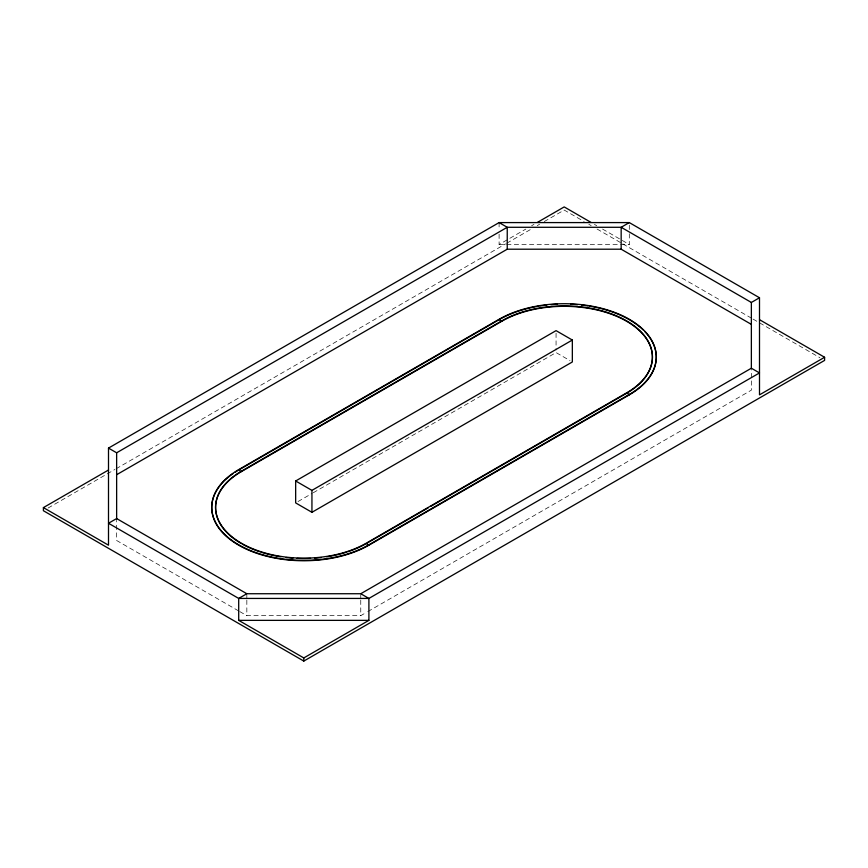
<?xml version="1.0" encoding="UTF-8"?>
<svg xmlns="http://www.w3.org/2000/svg" width="868" height="868" viewBox="0 0 868 868"><rect width="100%" height="100%" fill="white"/><g stroke="black" fill="none" stroke-linecap="round" stroke-linejoin="round"><path stroke-width="0.65" stroke-dasharray="4.34 3.25" d="M499.1 234.186L499.1 244.505L525.834 229.076M531.65 225.713L533.972 224.378M48.087 508.03L114.956 469.425M116.128 468.753L505.556 243.919M506.728 243.235L531.357 229.022M537.227 225.626L539.571 224.28M544.258 221.568L564.2 210.056L584.142 221.568M298.006 501.552L312.089 493.425M313.261 492.753L556.062 352.571L570.016 360.621M239.796 611.604L246.838 615.662L360.762 615.662L366.632 612.276M367.804 611.604L751.362 390.155L751.362 369.518M499.1 244.505L629.3 244.505L629.3 231.615M594.428 224.378L596.75 225.713M602.566 229.076L629.3 244.505M588.83 224.28L591.173 225.626M597.043 229.022L621.672 243.235M622.844 243.919L751.872 318.404M753.044 319.088L819.913 357.692M238.624 610.92L116.638 540.493L116.638 520.355M629.3 225.159L629.3 230.324M556.062 333.225L556.062 349.988M499.1 222.588L499.1 229.033M360.762 595.025L360.762 598.898M360.762 600.189L360.762 615.662M246.838 595.025L246.838 598.898M246.838 600.189L246.838 615.662"/><path stroke-width="1.3" d="M43.4 507.606L108.5 545.191L108.5 448.094L499.1 222.588L629.3 222.588L759.5 297.757L759.5 394.853L824.6 357.269L824.6 360.394L303.8 661.08L43.4 510.731L43.4 507.606L108.5 470.022M108.5 448.094L116.638 452.792L507.238 227.286L621.163 227.286L751.362 302.455L759.5 297.757M537.466 222.36L564.2 206.92L590.934 222.36M116.638 474.72L507.238 249.203L621.163 249.203L751.362 324.372M629.3 222.588L621.163 227.286L621.163 249.203M235.174 472.17A92.062 53.154 0 0 1 238.7 470.022L499.1 319.674A92.062 53.154 0 0 1 539.017 306.133M218.573 520.789A88.232 50.941 0 0 1 241.412 471.584L501.812 321.247A88.232 50.941 0 0 1 626.587 321.247A88.232 50.941 0 0 1 626.587 393.28L430.702 506.38M295.662 480.981L556.062 330.643L572.337 340.039L572.337 361.967L311.938 512.304L295.662 502.908L295.662 480.981L311.938 490.377L572.337 340.039M246.838 593.734L238.7 598.432L108.5 523.263L116.638 518.565L246.838 593.734L360.762 593.734L751.362 368.227L759.5 372.925L368.9 598.432L238.7 598.432L238.7 620.36L303.8 657.944L368.9 620.36L368.9 598.432L360.762 593.734M367.359 542.945L428.358 507.737M224.074 481.024A92.062 53.154 0 0 0 247.749 549.769A92.062 53.154 0 0 0 368.9 545.191L629.3 394.853A92.062 53.154 0 0 0 644.902 331.684M238.7 620.36L368.9 620.36M759.5 319.674L824.6 357.269M499.1 222.588L507.238 227.286L507.238 249.203M751.362 302.455L751.362 368.672M629.3 394.853L629.3 394.463A92.062 53.154 0 0 0 629.3 319.283A92.062 53.154 0 0 0 499.1 319.283L238.7 469.631A92.062 53.154 0 0 0 238.7 544.8A92.062 53.154 0 0 0 368.9 544.8L629.3 394.463L626.587 392.889L366.188 543.227A88.232 50.941 0 0 1 241.412 543.227A88.232 50.941 0 0 1 241.412 471.194L501.812 320.856A88.232 50.941 0 0 1 626.587 320.856A88.232 50.941 0 0 1 626.587 392.889L626.587 393.28M501.812 321.247L499.1 319.674M368.9 545.191L366.188 543.628M311.938 490.377L311.938 512.304M303.8 657.944L303.8 661.08M241.412 471.584L238.7 470.022M116.638 452.792L116.638 519.01M224.931 480.178A92.062 53.154 0 0 1 232.917 473.689M540.373 305.927A92.062 53.154 0 0 1 546.873 305.059M550.854 304.668A92.062 53.154 0 0 1 557.538 304.245M570.862 304.245A92.062 53.154 0 0 1 577.545 304.668M581.527 305.059A92.062 53.154 0 0 1 588.027 305.927M589.383 306.133A92.062 53.154 0 0 1 643.069 329.84M365.102 544.236A88.232 50.941 0 0 1 347.916 551.722M346.744 552.102A88.232 50.941 0 0 1 326.639 556.811M321.366 557.527A88.232 50.941 0 0 1 314.639 558.157M310.56 558.395A88.232 50.941 0 0 1 297.04 558.395M292.961 558.157A88.232 50.941 0 0 1 286.234 557.527M280.961 556.811A88.232 50.941 0 0 1 260.856 552.102M259.684 551.722A88.232 50.941 0 0 1 242.498 544.236M241.412 543.628A88.232 50.941 0 0 1 219.094 521.852"/></g></svg>
